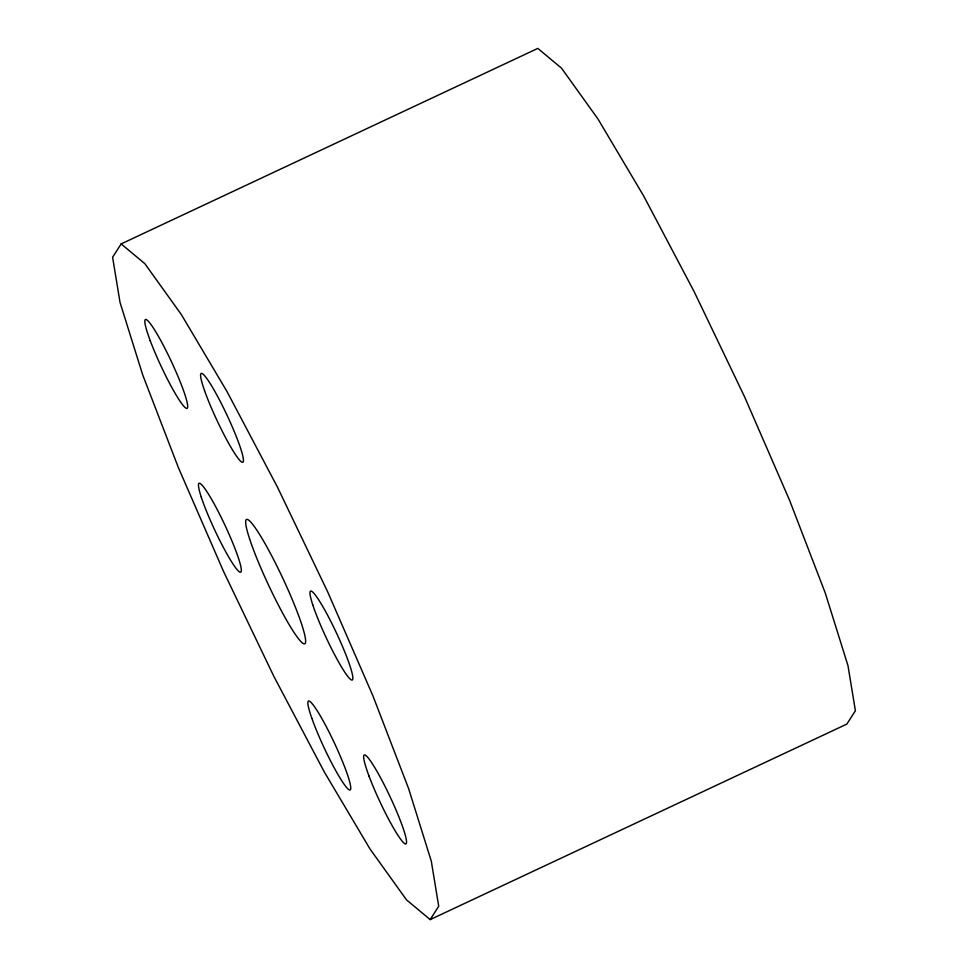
<?xml version="1.0" encoding="UTF-8"?>
<svg xmlns="http://www.w3.org/2000/svg" width="968" height="968" viewBox="0 0 968 968"><rect width="100%" height="100%" fill="white"/><g stroke="black" fill="none" stroke-linecap="round" stroke-linejoin="round"><path stroke-width="1.45" d="M121.145 243.912L112.603 257.258L120.02 302.367L142.683 374.822L178.354 467.544L223.547 571.435L273.847 676.342L324.316 771.992L370.03 849.009L406.512 899.877L430.179 919.6L846.855 724.088L855.397 710.742L847.98 665.633L825.317 593.178L789.646 500.456L744.452 396.565L694.153 291.658L643.684 196.008L597.97 118.991L561.488 68.123L537.821 48.4L121.145 243.912L144.813 263.635L181.294 314.491L226.996 391.52L277.477 487.17L327.777 592.077L372.97 695.968L408.641 788.678L431.292 861.145L438.722 906.254L430.179 919.6M249.599 538.874A68.68 7.913 64.9 0 0 301.617 642.268A68.68 7.913 64.9 0 0 275.916 564.054A68.68 7.913 64.9 0 0 249.599 538.874M201.247 497.068A49.053 5.651 64.9 0 0 238.406 571.023A49.053 5.651 64.9 0 0 220.184 515.375A49.053 5.651 64.9 0 0 201.247 497.068M150.185 340.567A49.053 5.651 64.9 0 0 186.618 408.423A49.053 5.651 64.9 0 0 162.067 342.926A49.053 5.651 64.9 0 0 150.185 340.567M204.563 390.661A49.053 5.651 64.9 0 0 241.564 461.954A49.053 5.651 64.9 0 0 220.051 401.042A49.053 5.651 64.9 0 0 204.563 390.661M311.865 718.353A49.053 5.651 64.9 0 0 348.867 789.646A49.053 5.651 64.9 0 0 327.365 728.735A49.053 5.651 64.9 0 0 311.865 718.353M312.773 604.879A49.053 5.651 64.9 0 0 349.932 678.834A49.053 5.651 64.9 0 0 331.721 623.198A49.053 5.651 64.9 0 0 312.773 604.879M369.026 776.082A49.053 5.651 64.9 0 0 405.459 843.939A49.053 5.651 64.9 0 0 380.908 778.429A49.053 5.651 64.9 0 0 369.026 776.082"/></g></svg>
